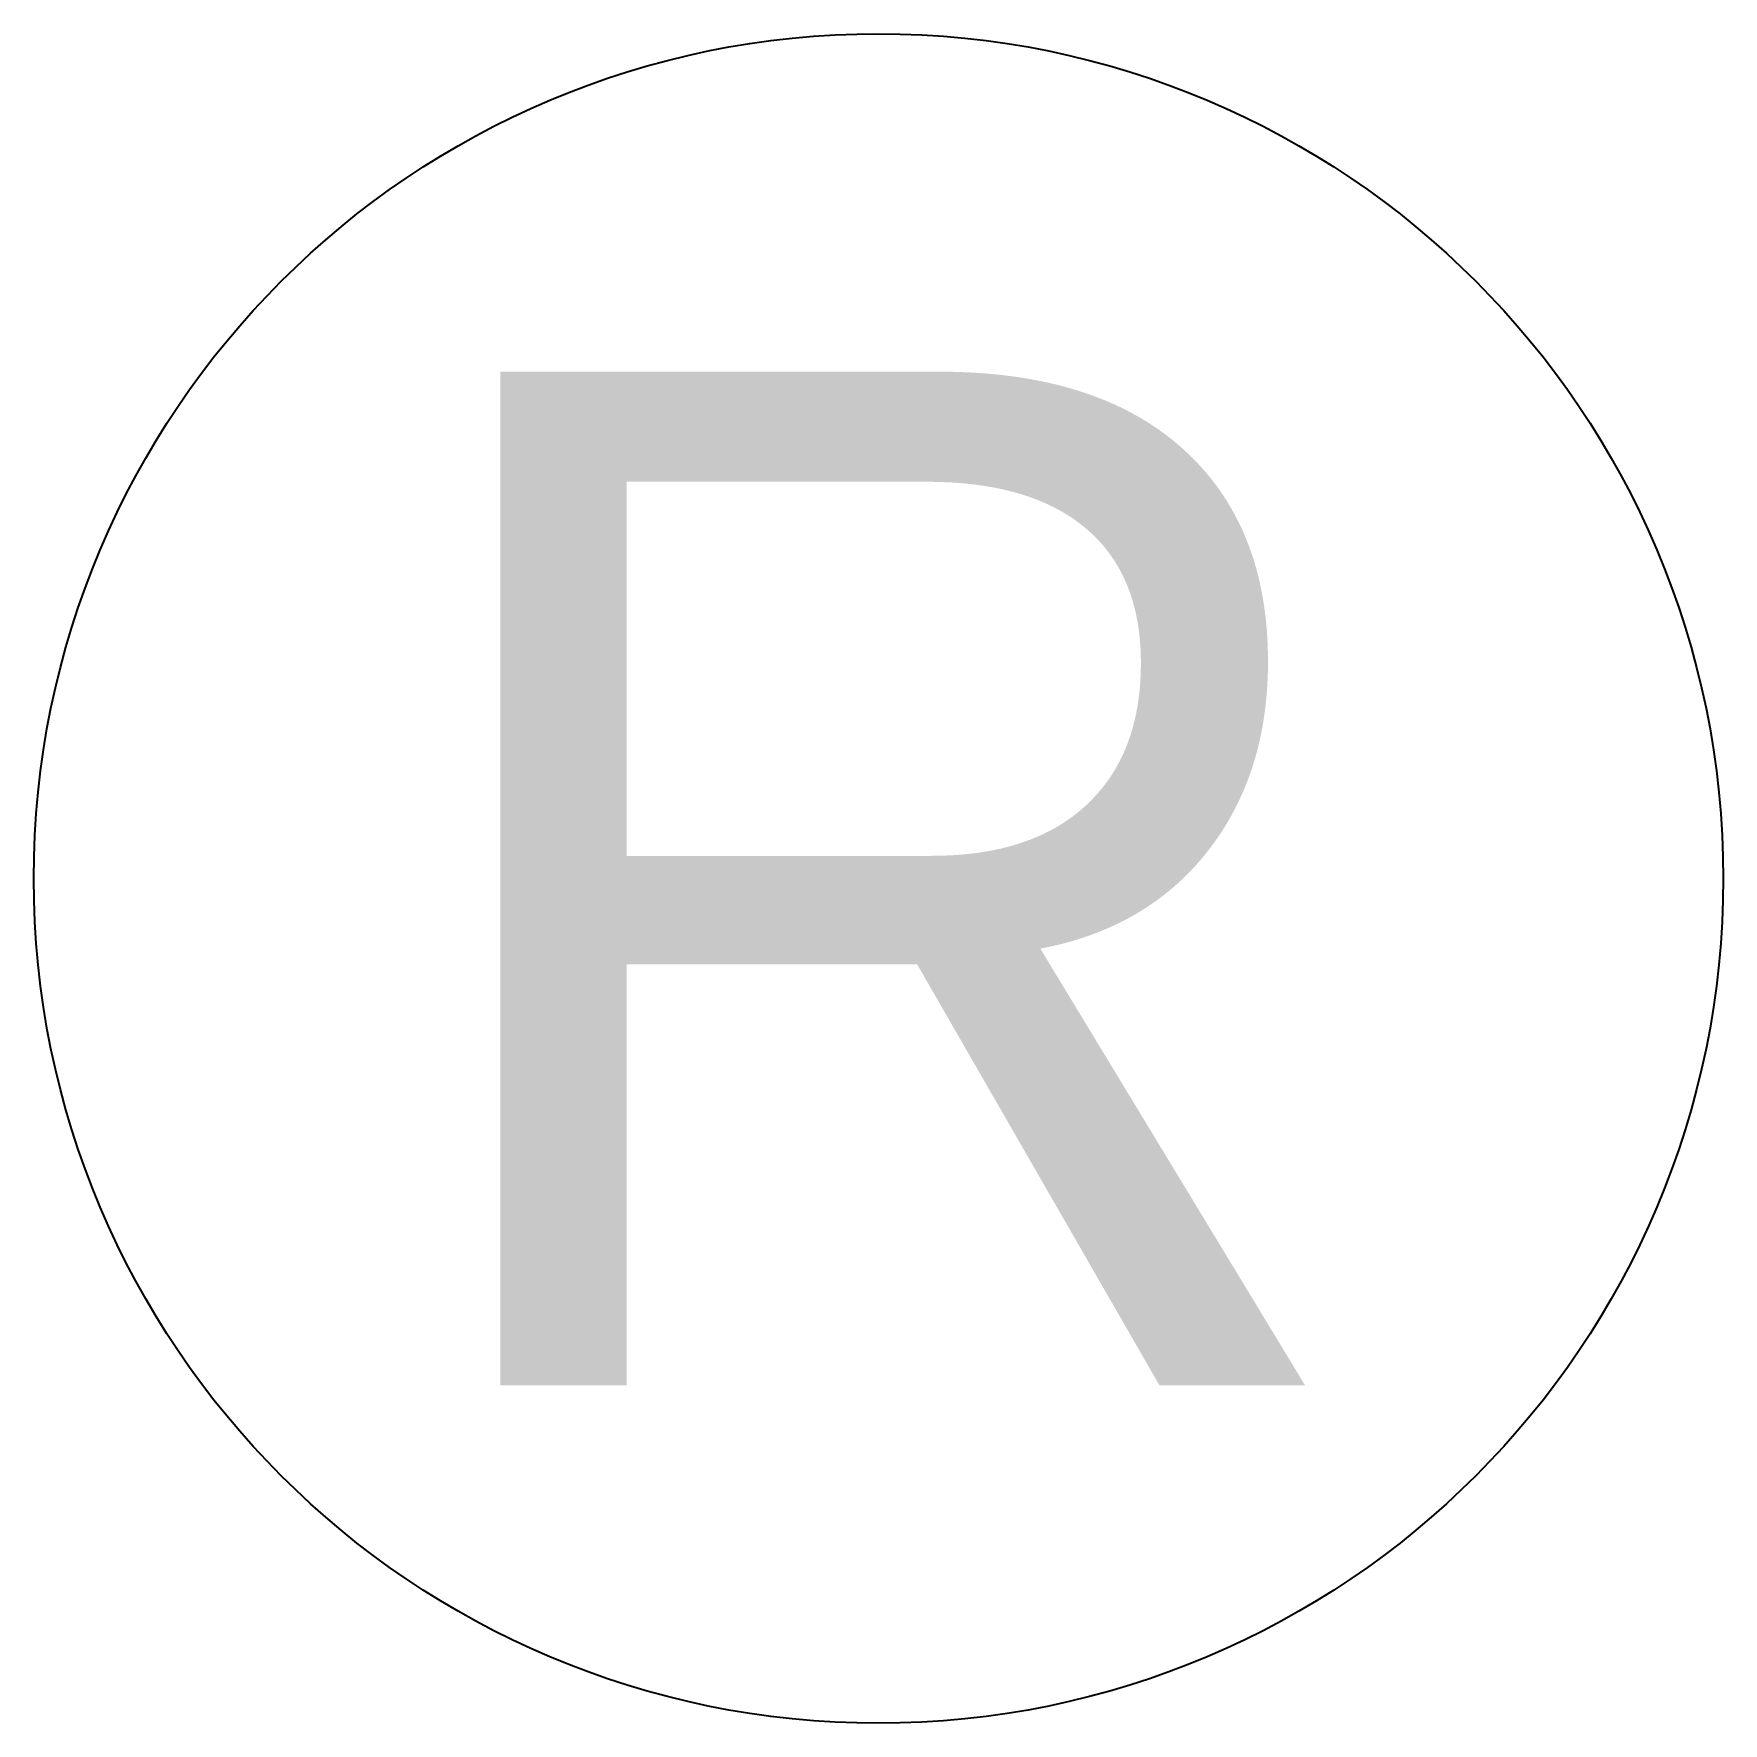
# Model space of a CAD drawing. Header units: metres. Extents: x -0.1 to 0.1, y -0.1 to 0.1.
import ezdxf
from ezdxf.enums import TextEntityAlignment as Align

# ---------------------------------------------------------------- set-up
doc = ezdxf.new("R2010")
doc.units = ezdxf.units.M

msp = doc.modelspace()

# ---------------------------------------------------------------- linework, layer by layer
msp.add_circle((0, 0), 0.1)

# ---------------------------------------------------------------- texts
msp.add_text('R', height=0.12).set_placement((0, 0), align=Align.MIDDLE_CENTER)

doc.saveas('drawing.dxf')
